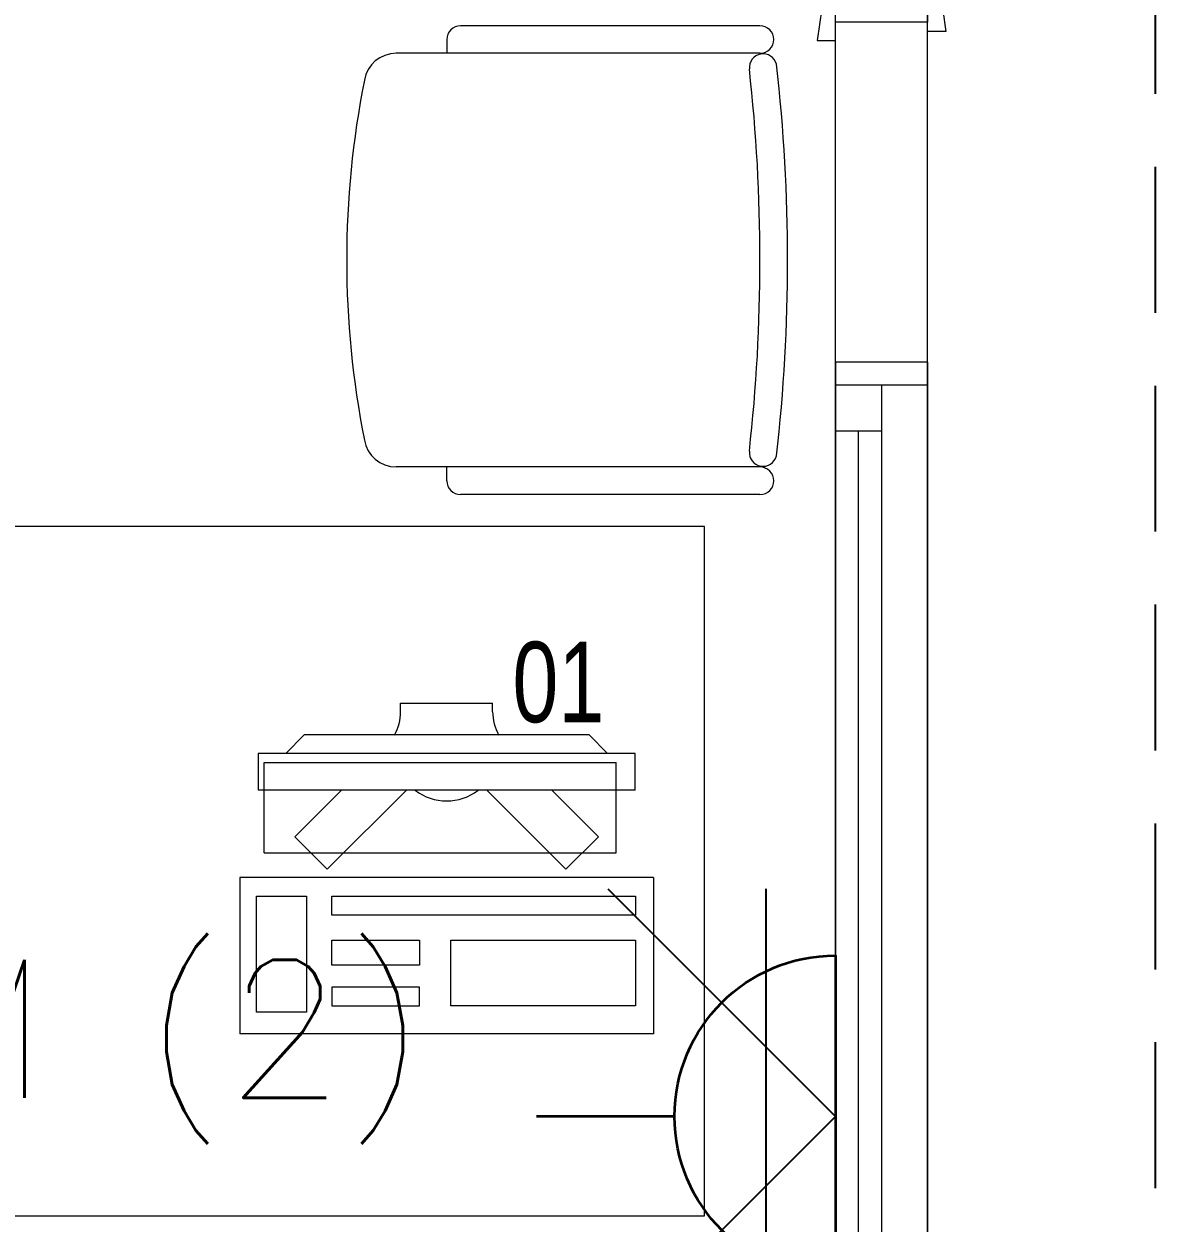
# Model space of a CAD drawing. Header units: inches. Extents: x -12418 to 57169, y -29325 to 19878.
# Drawn here: x 16815 to 18045, y -9654 to -8349 of the extents above; entities that cross this region are included whole.
import ezdxf
from ezdxf import colors
from ezdxf.entities.mleader import LeaderData, LeaderLine
from ezdxf.enums import TextEntityAlignment as Align
from ezdxf.math import Vec2, Vec3

# ---------------------------------------------------------------- set-up
doc = ezdxf.new("R2010")
doc.units = ezdxf.units.IN
doc.header["$LTSCALE"] = 25
doc.header["$MEASUREMENT"] = 0
doc.linetypes.add('DASHDOT', pattern=[25.4, 12.7, -6.35, 0, -6.35])
doc.linetypes.add('HIDDEN', pattern=[9.525, 6.35, -3.175])
doc.layers.get('0').update_dxf_attribs({"color": 8})
doc.layers.get('Defpoints').update_dxf_attribs({"color": 8})
for name, color, linetype, lineweight in [('00-Ground Floor$0$72_EGR_BASE_TEXT', 252, 'Continuous', 5), ('00-Ground Floor$0$72_EGR_EQP_TAG', 142, 'Continuous', 5), ('00-Ground Floor$0$Aluminum', 251, 'Continuous', 5), ('00-Ground Floor$0$LOADING', 253, 'Continuous', 5), ('00-Ground Floor$0$Walls', 251, 'Continuous', 5), ('00-Ground Floor$0$Wooden Joinery', 251, 'Continuous', 5), ('E-LITE-CIRC @ 100', 6, 'Continuous', 25), ('E-LITE-CLNG-CNDT', 6, 'DASHDOT', 35), ('E-LITE-EXIT-NUMB', 6, 'Continuous', 25), ('E-POWR-FLOR-CNDT', 6, 'HIDDEN', 25), ('E-POWR-WALL @ 100', 4, 'Continuous', 35)]:
    doc.layers.add(name, color=color, linetype=linetype, lineweight=lineweight)
doc.styles.add('00-Ground Floor$0$SIMPLEX', font='SIMPLEX.shx', dxfattribs={"height": 150})
doc.styles.add('00-Ground Floor$0$X3G_ENTITY_257CFD', font='swisscl.ttf', dxfattribs={"height": 200})
doc.styles.add('DC_Simplex', font='SIMPLEX.shx', dxfattribs={"width": 0.7})

# ---------------------------------------------------------------- blocks, each defined once
blk = doc.blocks.new('00-Ground Floor$0$A$C72370EFE')
at = {"layer": '00-Ground Floor$0$Wooden Joinery'}
for p, q in [((-0.01, -0.03), (-0.01, -0.07)), ((0, -0.03), (-0.01, -0.03)), ((0.04, -0.03), (0.05, -0.03)), ((0.05, -0.03), (0.05, -0.07)), ((-0.01, -0.04), (-0.02, -0.04)), ((0.05, -0.04), (0.06, -0.04)), ((-0.01, -0.06), (-0.02, -0.06)), ((0.05, -0.06), (0.06, -0.06)), ((-0.05, -0.07), (-0.05, -0.16)), ((-0.03, -0.07), (-0.03, -0.16)), ((0, -0.07), (-0.01, -0.07)), ((0.04, -0.07), (0.05, -0.07)), ((0.07, -0.07), (0.07, -0.16)), ((0.09, -0.07), (0.09, -0.16)), ((-0.01, -0.17), (-0.02, -0.17)), ((-0.01, -0.17), (-0.01, -0.19)), ((0.05, -0.17), (0.06, -0.17)), ((0.05, -0.17), (0.05, -0.19)), ((-0.01, -0.19), (-0.02, -0.19)), ((0.05, -0.19), (0.06, -0.19))]:
    blk.add_line(p, q, dxfattribs=at)
for centre, radius, start, end in [((-0.02, -0.07), 0.03, 90, 180), ((0.06, -0.07), 0.03, 0, 90), ((-0.02, -0.07), 0.01, 90, 180), ((0.06, -0.07), 0.01, 0, 90), ((-0.02, -0.16), 0.03, 180, 270), ((-0.02, -0.16), 0.01, 180, 270), ((0.06, -0.16), 0.01, 270, 0), ((0.06, -0.16), 0.03, 270, 0)]:
    blk.add_arc(centre, radius, start, end, dxfattribs=at)
blk = doc.blocks.new('00-Ground Floor$0$A$C5DAD61B4')
at = {"layer": '00-Ground Floor$0$Wooden Joinery'}
for points in [[(80, 959.1), (80, 969.1), (10, 979.1), (10, 959.1)], [(940, 959.1), (940, 969.1), (1010, 979.1), (1010, 959.1)], [(70, 859.1), (70, 849.1), (0, 839.1), (0, 859.1)], [(120, 859.1), (120, 0), (80, 0), (80, 859.1)], [(950, 859.1), (950, 849.1), (1020, 839.1), (1020, 859.1)]]:
    blk.add_lwpolyline(points, close=True, dxfattribs=at)
for points in [[(45, 859.1), (45, 959.1), (20, 959.1), (20, 859.1), (45, 859.1)], [(45, 859.1), (80, 859.1), (80, 899.1), (90, 899.1), (90, 959.1), (45, 959.1), (45, 859.1)], [(975, 859.1), (940, 859.1), (940, 899.1), (930, 899.1), (930, 959.1), (975, 959.1), (975, 859.1)], [(975, 859.1), (975, 959.1), (1000, 959.1), (1000, 859.1), (975, 859.1)]]:
    blk.add_lwpolyline(points, dxfattribs=at)
blk.add_arc((80, 859.1), 860, 272.666, 0, dxfattribs=at)
at = {"layer": '00-Ground Floor$0$Wooden Joinery', "xscale": 999.9999999998854, "yscale": 999.9999999998854, "zscale": 999.9999999998854, "rotation": 180}
blk.add_blockref('00-Ground Floor$0$A$C72370EFE', (120, 0), dxfattribs=at)
blk = doc.blocks.new('00-Ground Floor$0$GF21016-P')
at = {"layer": '00-Ground Floor$0$LOADING', "extrusion": (-1.24384e-09, -1.20261e-09, -1)}
for p, q in [((0.0128, 0.0179), (0.0128, 0.4136)), ((0.4628, 0.0179), (0.4628, 0.4136)), ((-0.0022, 0.3585), (0.0128, 0.3585)), ((0.4778, 0.3585), (0.4628, 0.3585)), ((-0.0172, 0.0179), (-0.0172, 0.3435)), ((0.4928, 0.0179), (0.4928, 0.3435)), ((0.4778, 0.0029), (0.4778, 0.0029))]:
    blk.add_line(p, q, dxfattribs=at)
for centre, radius, start, end in [((-0.2378, -0.5362), 1.0036, 78.7568, 101.2432), ((-0.0478, 0.4136), 0.035, 0, 80.6557), ((-0.4278, 0.4136), 0.035, 99.3443, 180), ((0.0022, 0.3435), 0.015, 0, 90), ((-0.4778, 0.3435), 0.015, 90, 180), ((-0.0284, 0.0145), 0.015, 284.3864, 95.5209), ((-0.2378, 1.8928), 1.8749, 263.6341, 276.3659), ((-0.4471, 0.0145), 0.015, 84.4791, 255.6136), ((0.0022, 0.0179), 0.015, 270, 0), ((0.0022, 0.0179), 0.015, 180, 270), ((-0.4778, 0.0179), 0.015, 270, 0), ((-0.4778, 0.0179), 0.015, 180, 270), ((-0.2378, 1.8734), 1.8855, 263.5119, 276.4881)]:
    blk.add_arc(centre, radius, start, end, dxfattribs=at)
blk = doc.blocks.new('00-Ground Floor$0$ITCWLS1-P')
at = {"layer": '00-Ground Floor$0$LOADING'}
for p, q in [((-0.17, 0.45), (-0.17, 0)), ((-0.17, 0.45), (0, 0.45)), ((0, 0.45), (0, 0)), ((-0.1496, 0.4305), (-0.1291, 0.4305)), ((-0.1291, 0.4305), (-0.1291, 0.4089)), ((-0.2651, 0.43, 0), (-0.3051, 0.43, 0)), ((-0.3051, 0.43, 0), (-0.3051, 0.02, 0)), ((-0.2651, 0.43, 0), (-0.2651, 0.02, 0)), ((-0.197, 0.4094), (-0.295, 0.4094)), ((-0.295, 0.0264), (-0.295, 0.4094)), ((-0.197, 0.0264), (-0.197, 0.4094)), ((-0.3251, 0.38, 0), (-0.3051, 0.4, 0)), ((-0.3251, 0.38, 0), (-0.3251, 0.07, 0)), ((-0.3503, 0.275), (-0.3596, 0.275)), ((-0.3596, 0.175), (-0.3596, 0.275)), ((-0.3503, 0.175), (-0.3596, 0.175)), ((-0.3251, 0.07, 0), (-0.3051, 0.05, 0)), ((-0.197, 0.0264), (-0.295, 0.0264)), ((-0.3051, 0.02, 0), (-0.2651, 0.02, 0)), ((-0.17, 0), (0, 0))]:
    blk.add_line(p, q, dxfattribs=at)
at = {"layer": '00-Ground Floor$0$LOADING', "extrusion": (2.48281e-10, 3.18408e-10, -1)}
for p, q in [((-0.2651, 0.3395), (-0.2144, 0.3902)), ((-0.1791, 0.3548), (-0.2144, 0.3902)), ((-0.2651, 0.2688), (-0.1791, 0.3548))]:
    blk.add_line(p, q, dxfattribs=at)
at = {"layer": '00-Ground Floor$0$LOADING', "extrusion": (2.48281e-10, -3.18408e-10, -1)}
for p, q in [((-0.2651, 0.1812), (-0.1791, 0.0952)), ((-0.2651, 0.1105), (-0.2144, 0.0598)), ((-0.1791, 0.0952), (-0.2144, 0.0598))]:
    blk.add_line(p, q, dxfattribs=at)
at = {"layer": '00-Ground Floor$0$LOADING'}
for points in [[(-0.1291, 0.4089), (-0.1291, 0.1), (-0.1496, 0.1), (-0.1496, 0.4305)], [(-0.1496, 0.1), (-0.1496, 0.1), (-0.1496, 0.1), (-0.1496, 0.1), (-0.1496, 0.1), (-0.1496, 0.1), (-0.1496, 0.1), (-0.1496, 0.1), (-0.1496, 0.1)], [(-0.1496, 0.1), (-0.1496, 0.1), (-0.1496, 0.1), (-0.1496, 0.1), (-0.1496, 0.1), (-0.1496, 0.1), (-0.1496, 0.1), (-0.1496, 0.1), (-0.1496, 0.1), (-0.1496, 0.1), (-0.1496, 0.1), (-0.1496, 0.1), (-0.1496, 0.1), (-0.1496, 0.1), (-0.1496, 0.1), (-0.1496, 0.1), (-0.1496, 0.1), (-0.1496, 0.1)], [(-0.1496, 0.1), (-0.1496, 0.1), (-0.1496, 0.1), (-0.1496, 0.1), (-0.1496, 0.1), (-0.1496, 0.1), (-0.1496, 0.1), (-0.1496, 0.1), (-0.1496, 0.1), (-0.1496, 0.1)], [(-0.1496, 0.1), (-0.1496, 0.1), (-0.1496, 0.1), (-0.1496, 0.1), (-0.1496, 0.1), (-0.1496, 0.1), (-0.1496, 0.1)], [(-0.1496, 0.1), (-0.1496, 0.1), (-0.1496, 0.1), (-0.1496, 0.1), (-0.1496, 0.1), (-0.1496, 0.1), (-0.1496, 0.1), (-0.1496, 0.1), (-0.1496, 0.1), (-0.1496, 0.1)], [(-0.1496, 0.1), (-0.1496, 0.1), (-0.1496, 0.1), (-0.1496, 0.1), (-0.1496, 0.1), (-0.1496, 0.1), (-0.1496, 0.1), (-0.1496, 0.1), (-0.1496, 0.1), (-0.1496, 0.1), (-0.1496, 0.1), (-0.1496, 0.1), (-0.1496, 0.1), (-0.1496, 0.1), (-0.1496, 0.1)], [(-0.1496, 0.1), (-0.1496, 0.1), (-0.1496, 0.1), (-0.1496, 0.1), (-0.1496, 0.1), (-0.1496, 0.1), (-0.1496, 0.1), (-0.1496, 0.1), (-0.1496, 0.1), (-0.1496, 0.1)], [(-0.1496, 0.1), (-0.1496, 0.1), (-0.1496, 0.1), (-0.1496, 0.1), (-0.1496, 0.1), (-0.1496, 0.1), (-0.1496, 0.1), (-0.1496, 0.1), (-0.1496, 0.1), (-0.1496, 0.1)], [(-0.1496, 0.1), (-0.1496, 0.1), (-0.1496, 0.1), (-0.1496, 0.1), (-0.1496, 0.1), (-0.1496, 0.1), (-0.1496, 0.1), (-0.1496, 0.1), (-0.1496, 0.1), (-0.1496, 0.1), (-0.1496, 0.1), (-0.1496, 0.1), (-0.1496, 0.1), (-0.1496, 0.1), (-0.1496, 0.1), (-0.1496, 0.1), (-0.1496, 0.1), (-0.1496, 0.1), (-0.1496, 0.1), (-0.1496, 0.1), (-0.1496, 0.1), (-0.1496, 0.1), (-0.1496, 0.1), (-0.1496, 0.1), (-0.1496, 0.1), (-0.1496, 0.1), (-0.1496, 0.1), (-0.1496, 0.1), (-0.1496, 0.1), (-0.1496, 0.1), (-0.1496, 0.1), (-0.1496, 0.1), (-0.1496, 0.1), (-0.1496, 0.1), (-0.1496, 0.1), (-0.1496, 0.1), (-0.1496, 0.1), (-0.1496, 0.1), (-0.1496, 0.1), (-0.1496, 0.1), (-0.1496, 0.1), (-0.1496, 0.1), (-0.1496, 0.1), (-0.1496, 0.1), (-0.1496, 0.1), (-0.1496, 0.1), (-0.1496, 0.1), (-0.1496, 0.1), (-0.1496, 0.1), (-0.1496, 0.1), (-0.1496, 0.1), (-0.1496, 0.1), (-0.1496, 0.1), (-0.1496, 0.1)], [(-0.1496, 0.1), (-0.1496, 0.1), (-0.1496, 0.1), (-0.1496, 0.1), (-0.1496, 0.1), (-0.1496, 0.1), (-0.1496, 0.1), (-0.1496, 0.1), (-0.1496, 0.1), (-0.1496, 0.1), (-0.1496, 0.1), (-0.1496, 0.1), (-0.1496, 0.1), (-0.1496, 0.1), (-0.1496, 0.1), (-0.1496, 0.1), (-0.1496, 0.1), (-0.1496, 0.1), (-0.1496, 0.1), (-0.1496, 0.1), (-0.1496, 0.1), (-0.1496, 0.1), (-0.1496, 0.1), (-0.1496, 0.1), (-0.1496, 0.1), (-0.1496, 0.1), (-0.1496, 0.1), (-0.1496, 0.1), (-0.1496, 0.1), (-0.1496, 0.1), (-0.1496, 0.1), (-0.1496, 0.1), (-0.1496, 0.1), (-0.1496, 0.1), (-0.1496, 0.1), (-0.1496, 0.1), (-0.1496, 0.1), (-0.1496, 0.1), (-0.1496, 0.1), (-0.1496, 0.1), (-0.1496, 0.1), (-0.1496, 0.1), (-0.1496, 0.1), (-0.1496, 0.1), (-0.1496, 0.1), (-0.1496, 0.1), (-0.1496, 0.1), (-0.1496, 0.1), (-0.1496, 0.1), (-0.1496, 0.1), (-0.1496, 0.1), (-0.1496, 0.1), (-0.1496, 0.1), (-0.1496, 0.1), (-0.1496, 0.1), (-0.1496, 0.1), (-0.1496, 0.1), (-0.1496, 0.1), (-0.1496, 0.1), (-0.1496, 0.1), (-0.1496, 0.1), (-0.1496, 0.1), (-0.1496, 0.1), (-0.1496, 0.1), (-0.1496, 0.1), (-0.1496, 0.1), (-0.1496, 0.1), (-0.1496, 0.1), (-0.1496, 0.1), (-0.1496, 0.1), (-0.1496, 0.1), (-0.1496, 0.1), (-0.1496, 0.1), (-0.1496, 0.1), (-0.1496, 0.1), (-0.1496, 0.1), (-0.1496, 0.1), (-0.1496, 0.1), (-0.1496, 0.1), (-0.1496, 0.1), (-0.1496, 0.1), (-0.1496, 0.1), (-0.1496, 0.1), (-0.1496, 0.1), (-0.1496, 0.1), (-0.1496, 0.1), (-0.1496, 0.1), (-0.1496, 0.1), (-0.1496, 0.1)], [(-0.1496, 0.1), (-0.1496, 0.1), (-0.1496, 0.1), (-0.1496, 0.1), (-0.1496, 0.1), (-0.1496, 0.1), (-0.1496, 0.1), (-0.1496, 0.1), (-0.1496, 0.1), (-0.1496, 0.1), (-0.1496, 0.1), (-0.1496, 0.1)], [(-0.1496, 0.1), (-0.1496, 0.1), (-0.1496, 0.1), (-0.1496, 0.1), (-0.1496, 0.1), (-0.1496, 0.1), (-0.1496, 0.1)], [(-0.1496, 0.1), (-0.1496, 0.1), (-0.1496, 0.1), (-0.1496, 0.1), (-0.1496, 0.1), (-0.1496, 0.1), (-0.1496, 0.1), (-0.1496, 0.1), (-0.1496, 0.1), (-0.1496, 0.1), (-0.1496, 0.1), (-0.1496, 0.1), (-0.1496, 0.1), (-0.1496, 0.1), (-0.1496, 0.1), (-0.1496, 0.1), (-0.1496, 0.1)], [(-0.1496, 0.1), (-0.1496, 0.1), (-0.1496, 0.1), (-0.1496, 0.1), (-0.1496, 0.1), (-0.1496, 0.1), (-0.1496, 0.1), (-0.1496, 0.1), (-0.1496, 0.1), (-0.1496, 0.1), (-0.1496, 0.1), (-0.1496, 0.1), (-0.1496, 0.1), (-0.1496, 0.1), (-0.1496, 0.1), (-0.1496, 0.1), (-0.1496, 0.1), (-0.1496, 0.1), (-0.1496, 0.1), (-0.1496, 0.1), (-0.1496, 0.1), (-0.1496, 0.1), (-0.1496, 0.1), (-0.1496, 0.1), (-0.1496, 0.1), (-0.1496, 0.1), (-0.1496, 0.1), (-0.1496, 0.1), (-0.1496, 0.1), (-0.1496, 0.1), (-0.1496, 0.1), (-0.1496, 0.1), (-0.1496, 0.1), (-0.1496, 0.1), (-0.1496, 0.1), (-0.1496, 0.1), (-0.1496, 0.1), (-0.1496, 0.1), (-0.1496, 0.1), (-0.1496, 0.1), (-0.1496, 0.1), (-0.1496, 0.1), (-0.1496, 0.1), (-0.1496, 0.1), (-0.1496, 0.1), (-0.1496, 0.1), (-0.1496, 0.1), (-0.1496, 0.1), (-0.1496, 0.1), (-0.1496, 0.1), (-0.1496, 0.1), (-0.1496, 0.1), (-0.1496, 0.1), (-0.1496, 0.1), (-0.1496, 0.1), (-0.1496, 0.1), (-0.1496, 0.1), (-0.1496, 0.1), (-0.1496, 0.1), (-0.1496, 0.1), (-0.1496, 0.1), (-0.1496, 0.1), (-0.1496, 0.1), (-0.1496, 0.1), (-0.1496, 0.1), (-0.1496, 0.1), (-0.1496, 0.1), (-0.1496, 0.1), (-0.1496, 0.1), (-0.1496, 0.1), (-0.1496, 0.1), (-0.1496, 0.1), (-0.1496, 0.1), (-0.1496, 0.1), (-0.1496, 0.1), (-0.1496, 0.1), (-0.1496, 0.1), (-0.1496, 0.1), (-0.1496, 0.1), (-0.1496, 0.1), (-0.1496, 0.1), (-0.1496, 0.1), (-0.1496, 0.1), (-0.1496, 0.1), (-0.1496, 0.1), (-0.1496, 0.1), (-0.1496, 0.1), (-0.1496, 0.1), (-0.1496, 0.1), (-0.1496, 0.1), (-0.1496, 0.1), (-0.1496, 0.1), (-0.1496, 0.1), (-0.1496, 0.1), (-0.1496, 0.1), (-0.1496, 0.1), (-0.1496, 0.1), (-0.1496, 0.1), (-0.1496, 0.1), (-0.1496, 0.1), (-0.1496, 0.1), (-0.1496, 0.1), (-0.1496, 0.1), (-0.1496, 0.1), (-0.1496, 0.1), (-0.1496, 0.1), (-0.1496, 0.1), (-0.1496, 0.1), (-0.1496, 0.1), (-0.1496, 0.1), (-0.1496, 0.1)], [(-0.1496, 0.1), (-0.1496, 0.1), (-0.1496, 0.1), (-0.1496, 0.1), (-0.1496, 0.1), (-0.1496, 0.1), (-0.1496, 0.1), (-0.1496, 0.1)]]:
    blk.add_lwpolyline(points, dxfattribs=at)
for points in [[(-0.1019, 0.4305), (-0.0304, 0.4305), (-0.0304, 0.2294), (-0.1019, 0.2294)], [(-0.1019, 0.1954), (-0.0747, 0.1954), (-0.0747, 0.1), (-0.1019, 0.1)], [(-0.0304, 0.1954), (-0.0508, 0.1954), (-0.0508, 0.1), (-0.0304, 0.1)], [(-0.1496, 0.1), (-0.1496, 0.1), (-0.1496, 0.1), (-0.1496, 0.1), (-0.1496, 0.1), (-0.1496, 0.1), (-0.1496, 0.1), (-0.1496, 0.1), (-0.1496, 0.1), (-0.1496, 0.1), (-0.1496, 0.1), (-0.1496, 0.1), (-0.1496, 0.1), (-0.1496, 0.1), (-0.1496, 0.1), (-0.1496, 0.1), (-0.1496, 0.1), (-0.1496, 0.1), (-0.1496, 0.1), (-0.1496, 0.1), (-0.1496, 0.1), (-0.1496, 0.1), (-0.1496, 0.1), (-0.1496, 0.1), (-0.1496, 0.1), (-0.1496, 0.1), (-0.1496, 0.1), (-0.1496, 0.1), (-0.1496, 0.1), (-0.1496, 0.1), (-0.1496, 0.1), (-0.1496, 0.1), (-0.1496, 0.1), (-0.1496, 0.1), (-0.1496, 0.1), (-0.1496, 0.1), (-0.1496, 0.1), (-0.1496, 0.1), (-0.1496, 0.1), (-0.1496, 0.1), (-0.1496, 0.1), (-0.1496, 0.1), (-0.1496, 0.1), (-0.1496, 0.1), (-0.1496, 0.1), (-0.1496, 0.1), (-0.1496, 0.1), (-0.1496, 0.1), (-0.1496, 0.1), (-0.1496, 0.1), (-0.1496, 0.1), (-0.1496, 0.1), (-0.1496, 0.1), (-0.1496, 0.1), (-0.1496, 0.1), (-0.1496, 0.1), (-0.1496, 0.1), (-0.1496, 0.1), (-0.1496, 0.1), (-0.1496, 0.1), (-0.1496, 0.1), (-0.1496, 0.1), (-0.1496, 0.1), (-0.1496, 0.1), (-0.1496, 0.1), (-0.1496, 0.1), (-0.1496, 0.1), (-0.1496, 0.1), (-0.1496, 0.1), (-0.1496, 0.1), (-0.1496, 0.1), (-0.1496, 0.1), (-0.1496, 0.1), (-0.1496, 0.1), (-0.1496, 0.1), (-0.1496, 0.1), (-0.1496, 0.1), (-0.1496, 0.1), (-0.1496, 0.1), (-0.1496, 0.1), (-0.1496, 0.1), (-0.1496, 0.1), (-0.1496, 0.1), (-0.1496, 0.1), (-0.1496, 0.1), (-0.1496, 0.1), (-0.1496, 0.1), (-0.1496, 0.1), (-0.1496, 0.1), (-0.1496, 0.1), (-0.1496, 0.1), (-0.1496, 0.1), (-0.1496, 0.1), (-0.1496, 0.1), (-0.1496, 0.1), (-0.1496, 0.1), (-0.1496, 0.1), (-0.1496, 0.1), (-0.1496, 0.1), (-0.1496, 0.1), (-0.1496, 0.1), (-0.1496, 0.1), (-0.1496, 0.1), (-0.1496, 0.1), (-0.1496, 0.1), (-0.1496, 0.1), (-0.1496, 0.1), (-0.1496, 0.1), (-0.1496, 0.1), (-0.1496, 0.1), (-0.1496, 0.1), (-0.1496, 0.1), (-0.1496, 0.1), (-0.1496, 0.1), (-0.1496, 0.1), (-0.1496, 0.1), (-0.1496, 0.1), (-0.1496, 0.1), (-0.1496, 0.1), (-0.1496, 0.1), (-0.1496, 0.1), (-0.1496, 0.1), (-0.1496, 0.1), (-0.1496, 0.1), (-0.1496, 0.1), (-0.1496, 0.1), (-0.1496, 0.1), (-0.1496, 0.1), (-0.1496, 0.1), (-0.1496, 0.1), (-0.1496, 0.1), (-0.1496, 0.1), (-0.1496, 0.1), (-0.1496, 0.1), (-0.1496, 0.1), (-0.1496, 0.1), (-0.1496, 0.1), (-0.1496, 0.1), (-0.1496, 0.1), (-0.1496, 0.1), (-0.1496, 0.1), (-0.1496, 0.1), (-0.1496, 0.1), (-0.1496, 0.1), (-0.1496, 0.1), (-0.1496, 0.1), (-0.1496, 0.1), (-0.1496, 0.1), (-0.1496, 0.1), (-0.1496, 0.1), (-0.1496, 0.1), (-0.1496, 0.1), (-0.1496, 0.1), (-0.1496, 0.1), (-0.1496, 0.1), (-0.1496, 0.1), (-0.1496, 0.1), (-0.1496, 0.1), (-0.1496, 0.1), (-0.1496, 0.1), (-0.1496, 0.1), (-0.1496, 0.1), (-0.1496, 0.1), (-0.1496, 0.1), (-0.1496, 0.1), (-0.1496, 0.1), (-0.1496, 0.1), (-0.1496, 0.1), (-0.1496, 0.1), (-0.1496, 0.1), (-0.1496, 0.1), (-0.1496, 0.1), (-0.1496, 0.1), (-0.1496, 0.1), (-0.1496, 0.1), (-0.1496, 0.1), (-0.1496, 0.1), (-0.1496, 0.1), (-0.1496, 0.1), (-0.1496, 0.1), (-0.1496, 0.1), (-0.1496, 0.1), (-0.1496, 0.1), (-0.1496, 0.1), (-0.1496, 0.1), (-0.1496, 0.1), (-0.1496, 0.1), (-0.1496, 0.1), (-0.1496, 0.1), (-0.1496, 0.1), (-0.1496, 0.1), (-0.1496, 0.1), (-0.1496, 0.1), (-0.1496, 0.1), (-0.1496, 0.1), (-0.1496, 0.1), (-0.1496, 0.1), (-0.1496, 0.1), (-0.1496, 0.1), (-0.1496, 0.1), (-0.1496, 0.1), (-0.1496, 0.1), (-0.1496, 0.1), (-0.1496, 0.1), (-0.1496, 0.1), (-0.1496, 0.1), (-0.1496, 0.1), (-0.1496, 0.1), (-0.1496, 0.1), (-0.1496, 0.1), (-0.1496, 0.1), (-0.1496, 0.1), (-0.1496, 0.1), (-0.1496, 0.1), (-0.1496, 0.1), (-0.1496, 0.1), (-0.1496, 0.1), (-0.1496, 0.1), (-0.1496, 0.1), (-0.1496, 0.1), (-0.1496, 0.1), (-0.1496, 0.1), (-0.1496, 0.1), (-0.1496, 0.1), (-0.1496, 0.1), (-0.1496, 0.1), (-0.1496, 0.1), (-0.1496, 0.1), (-0.1496, 0.1), (-0.1496, 0.1), (-0.1496, 0.1), (-0.1496, 0.1), (-0.1496, 0.1), (-0.1496, 0.1), (-0.1496, 0.1), (-0.1496, 0.1), (-0.1496, 0.1), (-0.1496, 0.1), (-0.1496, 0.1), (-0.1496, 0.1), (-0.1496, 0.1), (-0.1496, 0.1), (-0.1496, 0.1), (-0.1496, 0.1), (-0.1496, 0.1), (-0.1496, 0.1), (-0.1496, 0.1), (-0.1496, 0.1), (-0.1496, 0.1), (-0.1496, 0.1), (-0.1496, 0.1), (-0.1496, 0.1), (-0.1496, 0.1), (-0.1496, 0.1), (-0.1496, 0.1), (-0.1496, 0.1), (-0.1496, 0.1), (-0.1496, 0.1), (-0.1496, 0.1), (-0.1496, 0.1), (-0.1496, 0.1), (-0.1496, 0.1), (-0.1496, 0.1), (-0.1496, 0.1), (-0.1496, 0.1), (-0.1496, 0.1), (-0.1496, 0.1), (-0.1496, 0.1), (-0.1496, 0.1), (-0.1496, 0.1), (-0.1496, 0.1), (-0.1496, 0.1), (-0.1496, 0.1), (-0.1496, 0.1), (-0.1496, 0.1), (-0.1496, 0.1), (-0.1496, 0.1)], [(-0.1496, 0.1), (-0.1496, 0.1), (-0.1496, 0.1), (-0.1496, 0.1), (-0.1496, 0.1), (-0.1496, 0.1), (-0.1496, 0.1), (-0.1496, 0.1), (-0.1496, 0.1), (-0.1496, 0.1), (-0.1496, 0.1), (-0.1496, 0.1), (-0.1496, 0.1), (-0.1496, 0.1), (-0.1496, 0.1), (-0.1496, 0.1), (-0.1496, 0.1), (-0.1496, 0.1), (-0.1496, 0.1), (-0.1496, 0.1), (-0.1496, 0.1), (-0.1496, 0.1), (-0.1496, 0.1), (-0.1496, 0.1), (-0.1496, 0.1), (-0.1496, 0.1), (-0.1496, 0.1), (-0.1496, 0.1), (-0.1496, 0.1), (-0.1496, 0.1), (-0.1496, 0.1), (-0.1496, 0.1), (-0.1496, 0.1), (-0.1496, 0.1), (-0.1496, 0.1), (-0.1496, 0.1), (-0.1496, 0.1), (-0.1496, 0.1), (-0.1496, 0.1), (-0.1496, 0.1), (-0.1496, 0.1), (-0.1496, 0.1), (-0.1496, 0.1), (-0.1496, 0.1), (-0.1496, 0.1), (-0.1496, 0.1), (-0.1496, 0.1), (-0.1496, 0.1), (-0.1496, 0.1), (-0.1496, 0.1), (-0.1496, 0.1), (-0.1496, 0.1), (-0.1496, 0.1), (-0.1496, 0.1), (-0.1496, 0.1), (-0.1496, 0.1), (-0.1496, 0.1), (-0.1496, 0.1), (-0.1496, 0.1), (-0.1496, 0.1), (-0.1496, 0.1), (-0.1496, 0.1), (-0.1496, 0.1), (-0.1496, 0.1), (-0.1496, 0.1), (-0.1496, 0.1), (-0.1496, 0.1), (-0.1496, 0.1), (-0.1496, 0.1), (-0.1496, 0.1), (-0.1496, 0.1), (-0.1496, 0.1), (-0.1496, 0.1), (-0.1496, 0.1), (-0.1496, 0.1), (-0.1496, 0.1), (-0.1496, 0.1), (-0.1496, 0.1), (-0.1496, 0.1), (-0.1496, 0.1), (-0.1496, 0.1), (-0.1496, 0.1), (-0.1496, 0.1), (-0.1496, 0.1), (-0.1496, 0.1), (-0.1496, 0.1), (-0.1496, 0.1), (-0.1496, 0.1), (-0.1496, 0.1), (-0.1496, 0.1), (-0.1496, 0.1), (-0.1496, 0.1), (-0.1496, 0.1), (-0.1496, 0.1), (-0.1496, 0.1), (-0.1496, 0.1), (-0.1496, 0.1), (-0.1496, 0.1), (-0.1496, 0.1), (-0.1496, 0.1), (-0.1496, 0.1), (-0.1496, 0.1), (-0.1496, 0.1), (-0.1496, 0.1), (-0.1496, 0.1), (-0.1496, 0.1), (-0.1496, 0.1), (-0.1496, 0.1), (-0.1496, 0.1), (-0.1496, 0.1), (-0.1496, 0.1), (-0.1496, 0.1), (-0.1496, 0.1), (-0.1496, 0.1), (-0.1496, 0.1), (-0.1496, 0.1), (-0.1496, 0.1), (-0.1496, 0.1), (-0.1496, 0.1), (-0.1496, 0.1), (-0.1496, 0.1), (-0.1496, 0.1), (-0.1496, 0.1), (-0.1496, 0.1), (-0.1496, 0.1), (-0.1496, 0.1), (-0.1496, 0.1), (-0.1496, 0.1), (-0.1496, 0.1), (-0.1496, 0.1), (-0.1496, 0.1), (-0.1496, 0.1), (-0.1496, 0.1), (-0.1496, 0.1), (-0.1496, 0.1), (-0.1496, 0.1), (-0.1496, 0.1), (-0.1496, 0.1), (-0.1496, 0.1), (-0.1496, 0.1), (-0.1496, 0.1), (-0.1496, 0.1), (-0.1496, 0.1), (-0.1496, 0.1), (-0.1496, 0.1), (-0.1496, 0.1), (-0.1496, 0.1), (-0.1496, 0.1), (-0.1496, 0.1), (-0.1496, 0.1), (-0.1496, 0.1), (-0.1496, 0.1), (-0.1496, 0.1), (-0.1496, 0.1), (-0.1496, 0.1), (-0.1496, 0.1), (-0.1496, 0.1), (-0.1496, 0.1), (-0.1496, 0.1), (-0.1496, 0.1), (-0.1496, 0.1), (-0.1496, 0.1), (-0.1496, 0.1), (-0.1496, 0.1), (-0.1496, 0.1), (-0.1496, 0.1), (-0.1496, 0.1), (-0.1496, 0.1), (-0.1496, 0.1), (-0.1496, 0.1), (-0.1496, 0.1), (-0.1496, 0.1), (-0.1496, 0.1), (-0.1496, 0.1), (-0.1496, 0.1), (-0.1496, 0.1), (-0.1496, 0.1), (-0.1496, 0.1), (-0.1496, 0.1), (-0.1496, 0.1), (-0.1496, 0.1), (-0.1496, 0.1), (-0.1496, 0.1), (-0.1496, 0.1), (-0.1496, 0.1), (-0.1496, 0.1), (-0.1496, 0.1), (-0.1496, 0.1), (-0.1496, 0.1), (-0.1496, 0.1), (-0.1496, 0.1), (-0.1496, 0.1), (-0.1496, 0.1), (-0.1496, 0.1), (-0.1496, 0.1), (-0.1496, 0.1), (-0.1496, 0.1), (-0.1496, 0.1), (-0.1496, 0.1), (-0.1496, 0.1), (-0.1496, 0.1), (-0.1496, 0.1), (-0.1496, 0.1), (-0.1496, 0.1), (-0.1496, 0.1), (-0.1496, 0.1), (-0.1496, 0.1), (-0.1496, 0.1), (-0.1496, 0.1), (-0.1496, 0.1), (-0.1496, 0.1), (-0.1496, 0.1), (-0.1496, 0.1), (-0.1496, 0.1)], [(-0.1496, 0.1), (-0.1496, 0.1), (-0.1496, 0.1), (-0.1496, 0.1), (-0.1496, 0.1), (-0.1496, 0.1), (-0.1496, 0.1), (-0.1496, 0.1), (-0.1496, 0.1), (-0.1496, 0.1), (-0.1496, 0.1), (-0.1496, 0.1), (-0.1496, 0.1), (-0.1496, 0.1), (-0.1496, 0.1), (-0.1496, 0.1), (-0.1496, 0.1), (-0.1496, 0.1), (-0.1496, 0.1), (-0.1496, 0.1), (-0.1496, 0.1), (-0.1496, 0.1), (-0.1496, 0.1), (-0.1496, 0.1), (-0.1496, 0.1), (-0.1496, 0.1), (-0.1496, 0.1), (-0.1496, 0.1), (-0.1496, 0.1), (-0.1496, 0.1), (-0.1496, 0.1), (-0.1496, 0.1), (-0.1496, 0.1), (-0.1496, 0.1), (-0.1496, 0.1), (-0.1496, 0.1), (-0.1496, 0.1), (-0.1496, 0.1), (-0.1496, 0.1), (-0.1496, 0.1), (-0.1496, 0.1), (-0.1496, 0.1), (-0.1496, 0.1), (-0.1496, 0.1), (-0.1496, 0.1), (-0.1496, 0.1), (-0.1496, 0.1), (-0.1496, 0.1), (-0.1496, 0.1), (-0.1496, 0.1), (-0.1496, 0.1), (-0.1496, 0.1), (-0.1496, 0.1), (-0.1496, 0.1), (-0.1496, 0.1), (-0.1496, 0.1), (-0.1496, 0.1), (-0.1496, 0.1), (-0.1496, 0.1), (-0.1496, 0.1), (-0.1496, 0.1), (-0.1496, 0.1), (-0.1496, 0.1), (-0.1496, 0.1), (-0.1496, 0.1), (-0.1496, 0.1), (-0.1496, 0.1), (-0.1496, 0.1), (-0.1496, 0.1), (-0.1496, 0.1), (-0.1496, 0.1), (-0.1496, 0.1), (-0.1496, 0.1), (-0.1496, 0.1), (-0.1496, 0.1), (-0.1496, 0.1), (-0.1496, 0.1), (-0.1496, 0.1), (-0.1496, 0.1), (-0.1496, 0.1), (-0.1496, 0.1), (-0.1496, 0.1), (-0.1496, 0.1), (-0.1496, 0.1), (-0.1496, 0.1), (-0.1496, 0.1), (-0.1496, 0.1), (-0.1496, 0.1), (-0.1496, 0.1), (-0.1496, 0.1), (-0.1496, 0.1), (-0.1496, 0.1), (-0.1496, 0.1), (-0.1496, 0.1), (-0.1496, 0.1), (-0.1496, 0.1), (-0.1496, 0.1), (-0.1496, 0.1), (-0.1496, 0.1), (-0.1496, 0.1), (-0.1496, 0.1), (-0.1496, 0.1), (-0.1496, 0.1), (-0.1496, 0.1), (-0.1496, 0.1), (-0.1496, 0.1), (-0.1496, 0.1), (-0.1496, 0.1), (-0.1496, 0.1), (-0.1496, 0.1), (-0.1496, 0.1), (-0.1496, 0.1), (-0.1496, 0.1), (-0.1496, 0.1), (-0.1496, 0.1), (-0.1496, 0.1), (-0.1496, 0.1), (-0.1496, 0.1), (-0.1496, 0.1), (-0.1496, 0.1), (-0.1496, 0.1), (-0.1496, 0.1), (-0.1496, 0.1), (-0.1496, 0.1), (-0.1496, 0.1), (-0.1496, 0.1), (-0.1496, 0.1), (-0.1496, 0.1), (-0.1496, 0.1), (-0.1496, 0.1), (-0.1496, 0.1), (-0.1496, 0.1), (-0.1496, 0.1), (-0.1496, 0.1), (-0.1496, 0.1), (-0.1496, 0.1), (-0.1496, 0.1), (-0.1496, 0.1), (-0.1496, 0.1), (-0.1496, 0.1), (-0.1496, 0.1), (-0.1496, 0.1), (-0.1496, 0.1), (-0.1496, 0.1), (-0.1496, 0.1), (-0.1496, 0.1), (-0.1496, 0.1), (-0.1496, 0.1), (-0.1496, 0.1), (-0.1496, 0.1), (-0.1496, 0.1), (-0.1496, 0.1), (-0.1496, 0.1), (-0.1496, 0.1), (-0.1496, 0.1), (-0.1496, 0.1), (-0.1496, 0.1), (-0.1496, 0.1), (-0.1496, 0.1), (-0.1496, 0.1), (-0.1496, 0.1), (-0.1496, 0.1), (-0.1496, 0.1), (-0.1496, 0.1), (-0.1496, 0.1), (-0.1496, 0.1), (-0.1496, 0.1), (-0.1496, 0.1), (-0.1496, 0.1), (-0.1496, 0.1), (-0.1496, 0.1), (-0.1496, 0.1), (-0.1496, 0.1), (-0.1496, 0.1), (-0.1496, 0.1), (-0.1496, 0.1), (-0.1496, 0.1), (-0.1496, 0.1), (-0.1496, 0.1), (-0.1496, 0.1), (-0.1496, 0.1), (-0.1496, 0.1), (-0.1496, 0.1), (-0.1496, 0.1), (-0.1496, 0.1), (-0.1496, 0.1), (-0.1496, 0.1), (-0.1496, 0.1), (-0.1496, 0.1), (-0.1496, 0.1), (-0.1496, 0.1), (-0.1496, 0.1), (-0.1496, 0.1), (-0.1496, 0.1), (-0.1496, 0.1), (-0.1496, 0.1), (-0.1496, 0.1), (-0.1496, 0.1), (-0.1496, 0.1), (-0.1496, 0.1), (-0.1496, 0.1), (-0.1496, 0.1), (-0.1496, 0.1), (-0.1496, 0.1), (-0.1496, 0.1), (-0.1496, 0.1), (-0.1496, 0.1), (-0.1496, 0.1), (-0.1496, 0.1), (-0.1496, 0.1), (-0.1496, 0.1), (-0.1496, 0.1), (-0.1496, 0.1), (-0.1496, 0.1), (-0.1496, 0.1), (-0.1496, 0.1), (-0.1496, 0.1), (-0.1496, 0.1), (-0.1496, 0.1)], [(-0.1496, 0.0727), (-0.0236, 0.0727), (-0.0236, 0.0182), (-0.1496, 0.0182)]]:
    blk.add_lwpolyline(points, close=True, dxfattribs=at)
for centre, radius, start, end in [((-0.3503, 0.325), 0.05, 270, 300.3093), ((-0.3089, 0.225), 0.0556, 321.9431, 38.0569), ((-0.3503, 0.125), 0.05, 59.6907, 90)]:
    blk.add_arc(centre, radius, start, end, dxfattribs=at)
blk = doc.blocks.new('00-Ground Floor$0$A$C37be4daf')
at = {"layer": '00-Ground Floor$0$Aluminum'}
for p, q in [((1416, 598.2), (216, 598.2)), ((241, 498.2), (241, 598.2)), ((291, 548.2), (291, 598.2)), ((1341, 548.2), (1341, 598.2)), ((1391, 498.2), (1391, 598.2)), ((291, 573.2), (1341, 573.2)), ((1391, 548.2), (241, 548.2)), ((1416, 498.2), (216, 498.2))]:
    blk.add_line(p, q, dxfattribs=at)
at = {"layer": '00-Ground Floor$0$Walls'}
for p, q in [((216, 498.2), (216, 598.2)), ((1416, 498.2), (1416, 598.2))]:
    blk.add_line(p, q, dxfattribs=at)
blk = doc.blocks.new('00-Ground Floor')
at = {"layer": '00-Ground Floor$0$LOADING', "elevation": 0}
blk.add_lwpolyline([(17555.3, -9646.1), (17555.3, -8896.1), (16055.3, -8896.1), (16055.3, -9646.1)], close=True, dxfattribs=at)
at = {"layer": '00-Ground Floor$0$Walls'}
for p, q in [((17797.7, -10467.4, 0), (17797.7, -8357.4, 0)), ((17697.7, -10267.4, 0), (17697.7, -8367.4, 0))]:
    blk.add_line(p, q, dxfattribs=at)
at = {"rotation": 90}
blk.add_blockref('00-Ground Floor$0$A$C37be4daf', (18296, -10133.4, 0), dxfattribs=at)
at = {"layer": '00-Ground Floor$0$LOADING', "extrusion": (-2.24019e-05, -2.67576e-11, 1), "xscale": -1000.000000000005, "yscale": 1000.000000000005, "zscale": -1000.000000000005, "rotation": 90.00002511235276}
blk.add_blockref('00-Ground Floor$0$GF21016-P', (17633.5, -8368.5, -0.4), dxfattribs=at)
at = {"layer": '00-Ground Floor$0$LOADING', "extrusion": (1.93989e-16, -8.01373e-06, 1), "xscale": 1000.000000000009, "yscale": 1000.000000000009, "zscale": 1000.000000000009, "rotation": 269.9999999999999}
blk.add_blockref('00-Ground Floor$0$ITCWLS1-P', (17049.8, -9448, 0.1), dxfattribs=at)
at = {"layer": '00-Ground Floor$0$Wooden Joinery', "rotation": 270}
blk.add_blockref('00-Ground Floor$0$A$C5DAD61B4', (16838.7, -7347.4, 0), dxfattribs=at)
at = {"layer": '00-Ground Floor$0$72_EGR_BASE_TEXT', "insert": (15767.9, -9367.6), "char_height": 150, "attachment_point": 2, "style": '00-Ground Floor$0$SIMPLEX'}
blk.add_mtext('GENERAL CONSULT ROOM (2)', dxfattribs=at)
at = {"layer": '00-Ground Floor$0$72_EGR_EQP_TAG', "insert": (17396.3, -9021.5, 0), "char_height": 87.47, "attachment_point": 2, "style": '00-Ground Floor$0$X3G_ENTITY_257CFD'}
blk.add_mtext('01', dxfattribs=at)
blk = doc.blocks.new('*U30')
blk.add_line((0, 1.75), (0, 3.25))
blk.add_lwpolyline([(1.75, 0, 1), (-1.75, 0)], format="xyb", close=True)
at = {"layer": 'Defpoints'}
for p, q in [((-2.475, 2.475), (0, 0)), ((2.475, 2.475), (0, 0)), ((-2.475, 0.758), (2.475, 0.758))]:
    blk.add_line(p, q, dxfattribs=at)
at = {"layer": 'E-LITE-EXIT-NUMB', "style": 'DC_Simplex', "width": 0.7, "flags": 8}
blk.add_attdef('TYPE', text='', height=2, rotation=360, dxfattribs=at).set_placement((-2.682, 5.238), align=Align.RIGHT)
blk.add_attdef('CIRCUIT', (2.682, 5.238), '', height=2, rotation=360, dxfattribs=at)
blk = doc.blocks.new('ARR0W')
at = {"color": 45}
blk.add_ellipse((0, 0), major_axis=(0.4, 0), ratio=0.4, dxfattribs=at)
at = {"color": 45, "ltscale": 0.5}
blk.add_solid([(-1.4, 0.1667), (-0.4, 0), (-1.4, -0.1667)], dxfattribs=at)

msp = doc.modelspace()

# ---------------------------------------------------------------- linework, layer by layer
at = {"layer": 'E-POWR-FLOR-CNDT', "elevation": 0}
msp.add_lwpolyline([(17921.5, -5999.7), (18045.2, -6123.5), (18045.2, -11909.9), (17921.5, -12033.7)], dxfattribs=at)

# ---------------------------------------------------------------- block references
at = {"layer": 'E-LITE-CLNG-CNDT'}
msp.add_blockref('00-Ground Floor', (0, 0), dxfattribs=at)
at = {"layer": 'E-POWR-WALL @ 100', "xscale": -100, "yscale": 100, "zscale": 100, "rotation": 90}
msp.add_blockref('*U30', (17697.7, -9537.8, 0), dxfattribs=at)

# ---------------------------------------------------------------- leaders
at = {"layer": 'E-LITE-CIRC @ 100'}
ml = msp.add_multileader_mtext('Standard', dxfattribs=at)
ml.set_content('{\\Fdc_el_romans|c0;\\W0.8;TO\\Fromans|c0; \\Fsimplex|c0;LP-GF/S16}', color=256, style='DC_Simplex')
ml.set_leader_properties()
ml.set_arrow_properties(name='ARR0W')
ml.build(insert=Vec2(0, 0))
ml.multileader.update_dxf_attribs({"dogleg_length": 200, "arrow_head_size": 140, "scale": 100})
ctx = ml.context
ctx.base_point, ctx.scale, ctx.char_height, ctx.arrow_head_size, ctx.landing_gap_size, ctx.plane_origin, ctx.plane_x_axis, ctx.plane_y_axis = Vec3(15336, -8147.4, 0), 100, 200, 140, 140, Vec3(30622.4, -11593.7, 0), Vec3(1, 0.000001, 0), Vec3(-0.000001, 1, 0)
ctx.text_align_type = 2
notes = []
notes.append((ctx, [(1, (1, 1, 0), (17515.2, -8147.4, 0), (-1, -0.000001, 0), 108.8, [(0, [(17697.7, -7347.4, 0)], 0, [])])]))
ctx.mtext.insert, ctx.mtext.text_direction, ctx.mtext.rotation, ctx.mtext.alignment, ctx.mtext.flow_direction = Vec3(17266.4, -8014.1, 0), Vec3(1, 0.000001, 0), 0.000001, 3, 5
for ctx, leaders in notes:
    for number, flags, end, landing, length, lines in leaders:
        leader = LeaderData()
        leader.index, (leader.has_last_leader_line, leader.has_dogleg_vector, leader.attachment_direction) = number, flags
        leader.last_leader_point, leader.dogleg_vector, leader.dogleg_length = Vec3(end), Vec3(landing), length
        for number, points, colour, breaks in lines:
            line = LeaderLine()
            line.index, line.vertices, line.color, line.breaks = number, Vec3.list(points), colors.encode_raw_color(colour), breaks
            leader.lines.append(line)
        ctx.leaders.append(leader)

doc.saveas('drawing.dxf')
